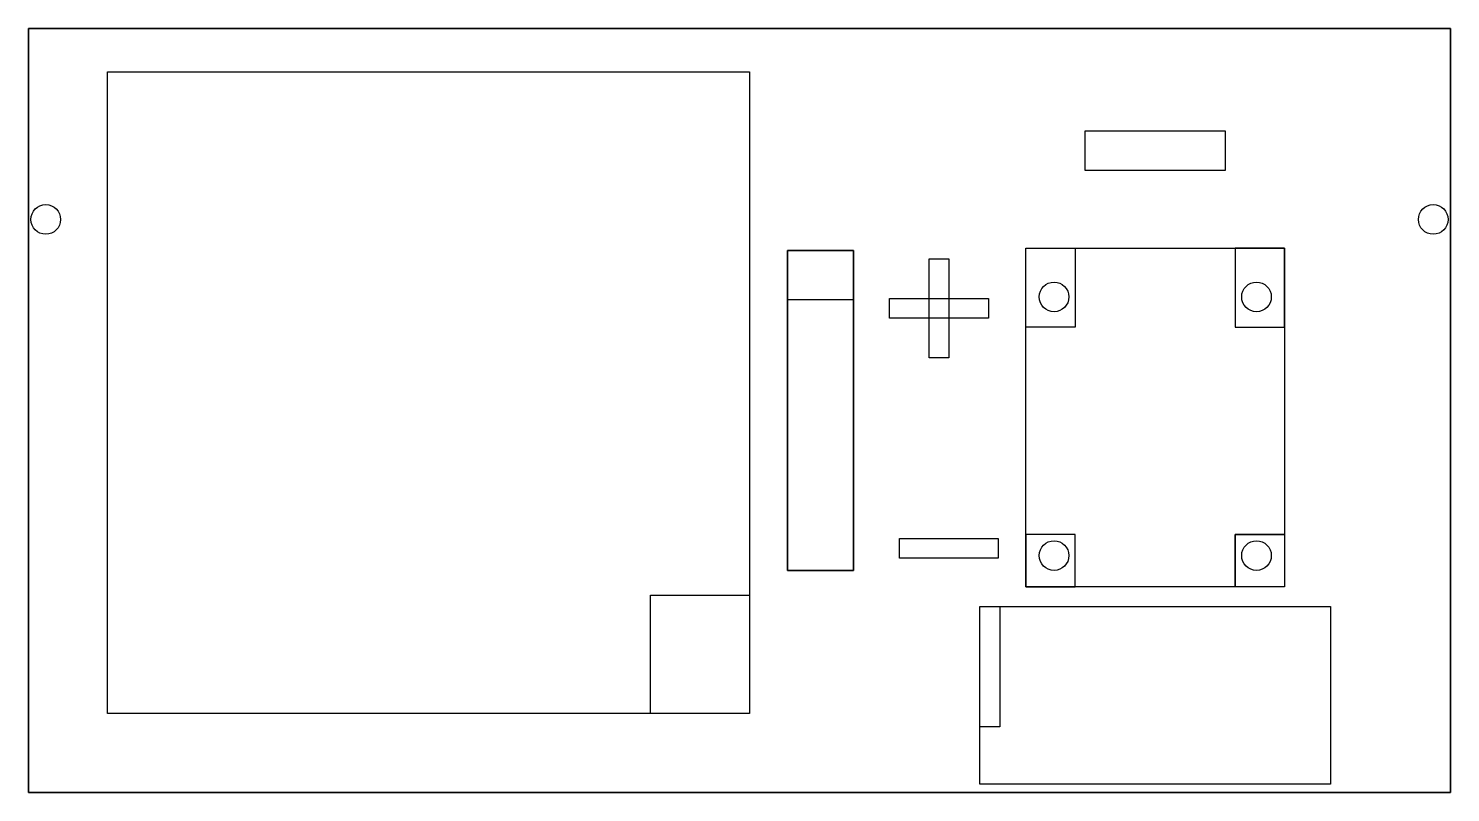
# Model space of a CAD drawing. Header units: centimetres. Extents: x -7.2 to 7.2, y 0 to 7.7.
import ezdxf

# ---------------------------------------------------------------- set-up
doc = ezdxf.new("R2010")
doc.units = ezdxf.units.CM
doc.header["$MEASUREMENT"] = 0
for name, color, linetype in [('RAMPA JOY RADAR v4_Sketch1', 7, 'Continuous'), ('RAMPA JOY RADAR v4_Sketch2', 7, 'Continuous'), ('RAMPA JOY RADAR v4_Sketch3', 7, 'Continuous')]:
    doc.layers.add(name, color=color, linetype=linetype)

msp = doc.modelspace()

# ---------------------------------------------------------------- linework, layer by layer
at = {"layer": 'RAMPA JOY RADAR v4_Sketch1'}
for p, q in [((-7.2, 7.7392), (7.2, 7.7392)), ((-7.2, 0), (-7.2, 7.7392)), ((7.2, 7.7392), (7.2, 0)), ((7.2, 0), (-7.2, 0))]:
    msp.add_line(p, q, dxfattribs=at)
msp.add_point((0, 0), dxfattribs=at)
at = {"layer": 'RAMPA JOY RADAR v4_Sketch2'}
for p, q in [((7.2, 7.7392, 0.5), (-7.2, 7.7392, 0.5)), ((-7.2, 7.7392, 0.5), (-7.2, 0, 0.5)), ((7.2, 0, 0.5), (7.2, 7.7392, 0.5)), ((-6.4, 7.3, 0.5), (0.1, 7.3, 0.5)), ((-6.4, 0.8, 0.5), (-6.4, 7.3, 0.5)), ((0.1, 7.3, 0.5), (0.1, 0.8, 0.5)), ((3.5, 6.3015, 0.5), (3.5, 6.7015, 0.5)), ((3.5, 6.7015, 0.5), (4.917, 6.7015, 0.5)), ((4.917, 6.7015, 0.5), (4.917, 6.3015, 0.5)), ((4.917, 6.3015, 0.5), (3.5, 6.3015, 0.5)), ((0.485, 5.4892, 0.5), (0.485, 2.25, 0.5)), ((1.155, 5.4892, 0.5), (0.485, 5.4892, 0.5)), ((0.485, 4.9892, 0.5), (0.485, 5.4892, 0.5)), ((0.485, 4.9892, 0.5), (0.485, 5.4892, 0.5)), ((0.485, 5.4892, 0.5), (1.155, 5.4892, 0.5)), ((0.485, 5.4892, 0.5), (1.155, 5.4892, 0.5)), ((1.155, 2.25, 0.5), (1.155, 5.4892, 0.5)), ((1.155, 5.4892, 0.5), (1.155, 4.9892, 0.5)), ((1.155, 5.4892, 0.5), (1.155, 4.9892, 0.5)), ((2.9, 5.515, 0.5), (5.52, 5.515, 0.5)), ((2.9, 2.085, 0.5), (2.9, 5.515, 0.5)), ((2.9, 5.515, 0.5), (3.4, 5.515, 0.5)), ((2.9, 4.715, 0.5), (2.9, 5.515, 0.5)), ((3.4, 5.515, 0.5), (3.4, 4.715, 0.5)), ((5.02, 5.515, 0.5), (5.02, 4.715, 0.5)), ((5.52, 5.515, 0.5), (5.02, 5.515, 0.5)), ((5.52, 5.515, 0.5), (5.52, 2.085, 0.5)), ((5.52, 4.715, 0.5), (5.52, 5.515, 0.5)), ((1.92, 5.4042, 0.5), (2.12, 5.4042, 0.5)), ((1.92, 4.4042, 0.5), (1.92, 5.4042, 0.5)), ((2.12, 5.4042, 0.5), (2.12, 4.4042, 0.5)), ((1.155, 4.9892, 0.5), (0.485, 4.9892, 0.5)), ((1.155, 4.9892, 0.5), (0.485, 4.9892, 0.5)), ((1.52, 4.8042, 0.5), (1.52, 5.0042, 0.5)), ((1.52, 5.0042, 0.5), (2.52, 5.0042, 0.5)), ((2.52, 5.0042, 0.5), (2.52, 4.8042, 0.5)), ((2.52, 4.8042, 0.5), (1.52, 4.8042, 0.5)), ((3.4, 4.715, 0.5), (2.9, 4.715, 0.5)), ((5.02, 4.715, 0.5), (5.52, 4.715, 0.5)), ((2.12, 4.4042, 0.5), (1.92, 4.4042, 0.5)), ((3.4, 2.615, 0.5), (2.9, 2.615, 0.5)), ((2.9, 2.615, 0.5), (2.9, 2.085, 0.5)), ((3.4, 2.085, 0.5), (3.4, 2.615, 0.5)), ((5.02, 2.085, 0.5), (5.02, 2.615, 0.5)), ((5.02, 2.615, 0.5), (5.52, 2.615, 0.5)), ((5.52, 2.615, 0.5), (5.52, 2.085, 0.5)), ((1.62, 2.3742, 0.5), (1.62, 2.5742, 0.5)), ((1.62, 2.5742, 0.5), (2.62, 2.5742, 0.5)), ((2.62, 2.5742, 0.5), (2.62, 2.3742, 0.5)), ((2.62, 2.3742, 0.5), (1.62, 2.3742, 0.5)), ((0.485, 2.25, 0.5), (1.155, 2.25, 0.5)), ((5.52, 2.085, 0.5), (2.9, 2.085, 0.5)), ((2.9, 2.085, 0.5), (3.4, 2.085, 0.5)), ((5.52, 2.085, 0.5), (5.02, 2.085, 0.5)), ((-0.9, 2, 0.5), (0.1, 2, 0.5)), ((-0.9, 0.8, 0.5), (-0.9, 2, 0.5)), ((0.1, 2, 0.5), (0.1, 0.8, 0.5)), ((2.435, 0.665, 0.5), (2.435, 1.885, 0.5)), ((2.435, 0.085, 0.5), (2.435, 1.885, 0.5)), ((2.435, 1.885, 0.5), (5.985, 1.885, 0.5)), ((2.435, 1.885, 0.5), (2.635, 1.885, 0.5)), ((2.635, 1.885, 0.5), (2.635, 0.665, 0.5)), ((5.985, 1.885, 0.5), (5.985, 0.085, 0.5)), ((0.1, 0.8, 0.5), (-6.4, 0.8, 0.5)), ((0.1, 0.8, 0.5), (-0.9, 0.8, 0.5)), ((2.635, 0.665, 0.5), (2.435, 0.665, 0.5)), ((-7.2, 0, 0.5), (7.2, 0, 0.5)), ((5.985, 0.085, 0.5), (2.435, 0.085, 0.5))]:
    msp.add_line(p, q, dxfattribs=at)
for centre in [(3.185, 5.02, 0.5), (5.235, 5.02, 0.5), (3.185, 2.4, 0.5), (5.235, 2.4, 0.5)]:
    msp.add_circle(centre, 0.15, dxfattribs=at)
msp.add_point((0, 0, 0.5), dxfattribs=at)
at = {"layer": 'RAMPA JOY RADAR v4_Sketch3'}
for p, q in [((7.2, 7.7392, 0.5), (-7.2, 7.7392, 0.5)), ((-7.2, 7.7392, 0.5), (-7.2, 0, 0.5)), ((7.2, 0, 0.5), (7.2, 7.7392, 0.5)), ((-6.4, 7.3, 0.5), (0.1, 7.3, 0.5)), ((-6.4, 0.8, 0.5), (-6.4, 7.3, 0.5)), ((0.1, 7.3, 0.5), (0.1, 0.8, 0.5)), ((3.5, 6.7015, 0.5), (4.917, 6.7015, 0.5)), ((3.5, 6.3015, 0.5), (3.5, 6.7015, 0.5)), ((4.917, 6.7015, 0.5), (4.917, 6.3015, 0.5)), ((4.917, 6.3015, 0.5), (3.5, 6.3015, 0.5)), ((0.485, 5.4892, 0.5), (1.155, 5.4892, 0.5)), ((0.485, 2.25, 0.5), (0.485, 5.4892, 0.5)), ((1.155, 5.4892, 0.5), (1.155, 2.25, 0.5)), ((2.9, 2.085, 0.5), (2.9, 5.515, 0.5)), ((2.9, 5.515, 0.5), (5.52, 5.515, 0.5)), ((5.52, 5.515, 0.5), (5.52, 2.615, 0.5)), ((1.92, 5.0042, 0.5), (1.92, 5.4042, 0.5)), ((1.92, 5.4042, 0.5), (2.12, 5.4042, 0.5)), ((2.12, 5.4042, 0.5), (2.12, 5.0042, 0.5)), ((1.52, 4.8042, 0.5), (1.52, 5.0042, 0.5)), ((1.52, 5.0042, 0.5), (1.92, 5.0042, 0.5)), ((2.12, 5.0042, 0.5), (2.52, 5.0042, 0.5)), ((2.52, 5.0042, 0.5), (2.52, 4.8042, 0.5)), ((1.92, 4.8042, 0.5), (1.52, 4.8042, 0.5)), ((1.92, 4.4042, 0.5), (1.92, 4.8042, 0.5)), ((2.52, 4.8042, 0.5), (2.12, 4.8042, 0.5)), ((2.12, 4.8042, 0.5), (2.12, 4.4042, 0.5)), ((2.12, 4.4042, 0.5), (1.92, 4.4042, 0.5)), ((5.02, 2.615, 0.5), (5.02, 2.085, 0.5)), ((5.52, 2.615, 0.5), (5.02, 2.615, 0.5)), ((1.62, 2.3742, 0.5), (1.62, 2.5742, 0.5)), ((1.62, 2.5742, 0.5), (2.62, 2.5742, 0.5)), ((2.62, 2.5742, 0.5), (2.62, 2.3742, 0.5)), ((2.62, 2.3742, 0.5), (1.62, 2.3742, 0.5)), ((1.155, 2.25, 0.5), (0.485, 2.25, 0.5)), ((5.02, 2.085, 0.5), (2.9, 2.085, 0.5)), ((2.435, 1.885, 0.5), (5.985, 1.885, 0.5)), ((2.435, 0.085, 0.5), (2.435, 1.885, 0.5)), ((5.985, 1.885, 0.5), (5.985, 0.085, 0.5)), ((0.1, 0.8, 0.5), (-6.4, 0.8, 0.5)), ((-7.2, 0, 0.5), (7.2, 0, 0.5)), ((5.985, 0.085, 0.5), (2.435, 0.085, 0.5))]:
    msp.add_line(p, q, dxfattribs=at)
for centre in [(-7.025, 5.8044, 0.5), (7.025, 5.8044, 0.5), (5.235, 2.4, 0.5)]:
    msp.add_circle(centre, 0.15, dxfattribs=at)
msp.add_point((0, 0, 0.5), dxfattribs=at)

doc.saveas('drawing.dxf')
